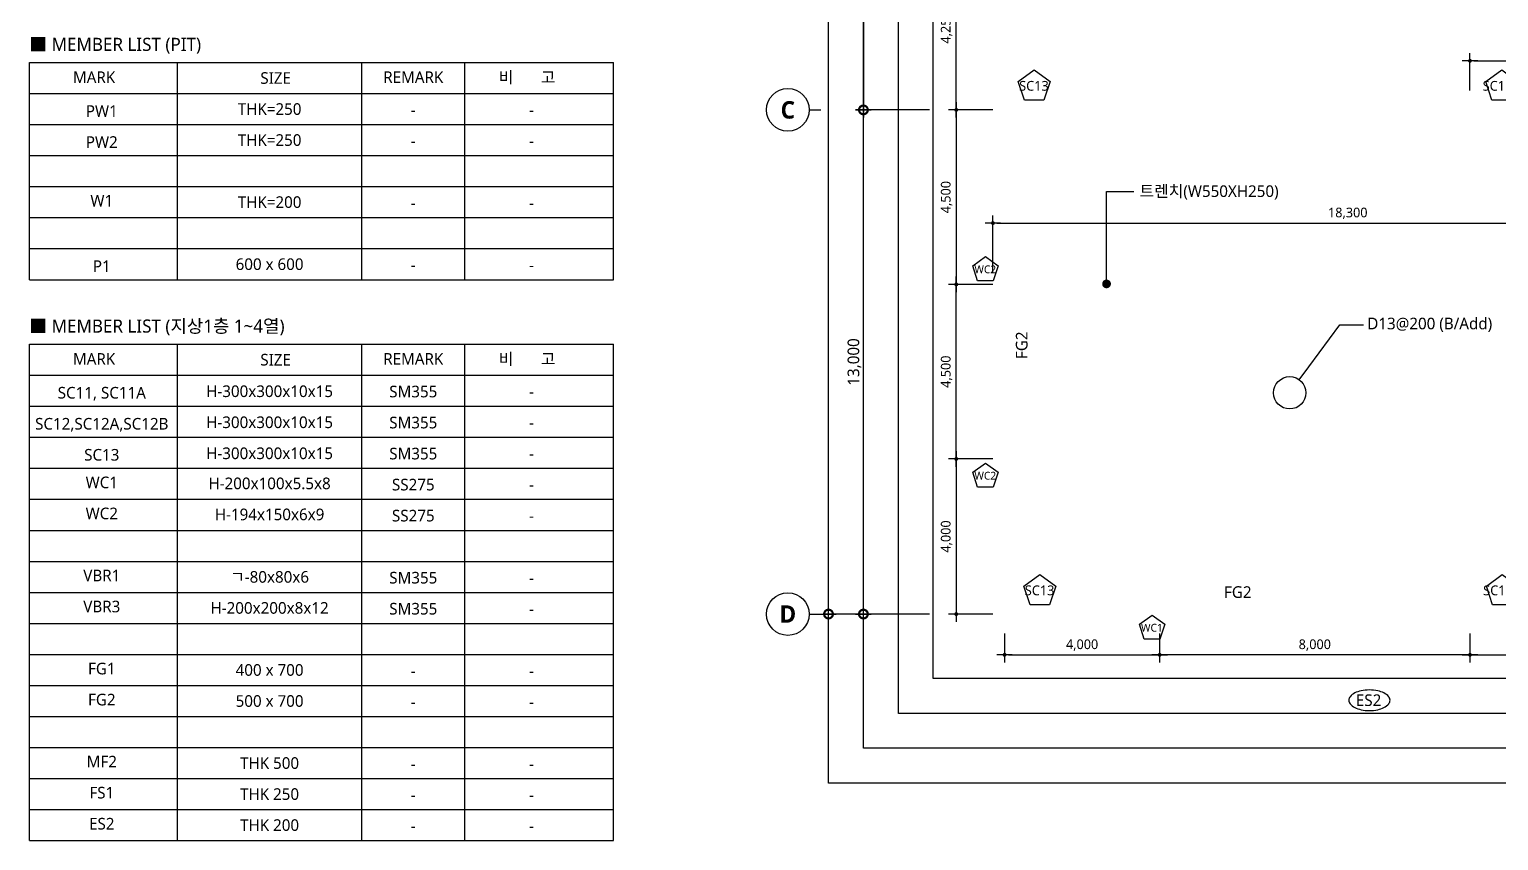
# Model space of a CAD drawing. Header units: millimetres. Extents: x 5446 to 585647, y 2414 to 57106.
# Drawn here: x 5628 to 43509, y 2420 to 23338 of the extents above; entities that cross this region are included whole.
import ezdxf
from ezdxf import colors
from ezdxf.entities.mleader import LeaderData, LeaderLine
from ezdxf.enums import TextEntityAlignment as Align
from ezdxf.math import Vec2, Vec3
from ezdxf.xclip import XClip

# ---------------------------------------------------------------- set-up
doc = ezdxf.new("R2010")
doc.units = ezdxf.units.MM
doc.header["$LTSCALE"] = 100
doc.header["$XCLIPFRAME"] = 0
doc.layers.get('DEFPOINTS').update_dxf_attribs({"color": 137})
for name, color, linetype in [('0-TEXT', 2, 'Continuous'), ('DIM', 7, 'Continuous'), ('DIM-INT', 7, 'Continuous'), ('S-COL', 2, 'Continuous'), ('SYM', 6, 'Continuous'), ('SYM-BUB', 3, 'Continuous'), ('SYM-LEAD', 6, 'Continuous'), ('TAG', 6, 'Continuous'), ('TEX', 3, 'Continuous'), ('TEXT', 3, 'Continuous'), ('Z-MARK G', 2, 'Continuous')]:
    doc.layers.add(name, color=color, linetype=linetype)
doc.layers.add('TEMP', color=171, linetype='Continuous', plot=False)
doc.styles.add('$0$스타일1', font='malgun.ttf')
doc.styles.add('ARIAL', font='malgun.ttf')
doc.styles.add('맑은고딕L', font='malgun.ttf')
doc.styles.add('스타일1', font='malgun.ttf')
doc.styles.add('스타일2', font='malgunbd.ttf')
doc.dimstyles.new('CJA', dxfattribs={"dimscale": 300, "dimtxt": 2.7, "dimasz": 1, "dimexe": 2, "dimexo": 3, "dimgap": 1, "dimtad": 1, "dimdec": 0, "dimzin": 1, "dimdsep": 46, "dimlunit": 6, "dimtxsty": '$0$스타일1', "dimblk": 'CJDOT', "dimcen": 0.09, "dimdle": 1, "dimclrd": 256, "dimclre": 256, "dimclrt": 3, "dimadec": 0, "dimazin": 0, "dimtfac": 1, "dimtdec": 0, "dimtix": 1, "dimtmove": 2, "dimatfit": 3, "dimldrblk": 'CJDOT', "dimfxl": 1, "dimtolj": 1, "dimtzin": 1, "dimarcsym": 0})
doc.dimstyles.new('DIM-QD 1', dxfattribs={"dimtxt": 3, "dimasz": 1.5, "dimexe": 1, "dimexo": 0, "dimgap": 1, "dimtad": 1, "dimdec": 3, "dimdsep": 46, "dimlunit": 6, "dimtxsty": '스타일1', "dimblk1": 'ARCHTICK', "dimblk2": 'ARCHTICK', "dimsah": 1, "dimcen": 0, "dimclrd": 256, "dimclre": 256, "dimclrt": 3, "dimazin": 2, "dimtfac": 1, "dimtdec": 3, "dimtix": 1, "dimtmove": 2, "dimatfit": 3, "dimldrblk": 'ARCHTICK', "dimfxl": 1, "dimtolj": 1, "dimtzin": 0, "dimarcsym": 0})
doc.dimstyles.new('GAUN-100', dxfattribs={"dimscale": 100, "dimtxt": 3, "dimasz": 1, "dimexe": 1, "dimexo": 1, "dimgap": 0.5, "dimtad": 1, "dimdec": 0, "dimzin": 1, "dimdsep": 46, "dimlunit": 6, "dimtxsty": '스타일1', "dimblk": 'GAUN-DOT', "dimcen": -2, "dimdle": 2, "dimclrd": 256, "dimclre": 256, "dimclrt": 3, "dimadec": 0, "dimazin": 0, "dimtfac": 1, "dimtdec": 0, "dimtix": 1, "dimtmove": 2, "dimatfit": 3, "dimldrblk": 'DOTSMALL', "dimfxl": 1, "dimtolj": 1, "dimtzin": 1, "dimarcsym": 0})

# ---------------------------------------------------------------- blocks, each defined once
blk = doc.blocks.new('GAUN-DOT')
at = {"linetype": 'ByBlock'}
for p, q in [((2, 0), (-2, 0)), ((0, -2), (0, 2))]:
    blk.add_line(p, q, dxfattribs=at)
at = {"const_width": 2.25}
blk.add_lwpolyline([(0, 0.28125, 1), (0, -0.28125, 1)], format="xyb", close=True, dxfattribs=at)
blk = doc.blocks.new('*D19')
at = {"layer": 'DEFPOINTS', "color": 0, "transparency": 16777216}
for p in [(27132, 21262), (28932, 21262), (28932, 8262)]:
    blk.add_point(p, dxfattribs=at)
at = {"layer": 'DIM', "lineweight": -2, "transparency": 16777216}
for p, q in [((28832, 21262), (27032, 21262)), ((27132, 8362), (27132, 21162)), ((28832, 8262), (27032, 8262))]:
    blk.add_line(p, q, dxfattribs=at)
at = {"layer": 'DIM', "lineweight": -2, "transparency": 16777216, "xscale": 100, "yscale": 100, "zscale": 100}
for p, rotation in [((27132, 21262), 90), ((27132, 8262), 270)]:
    blk.add_blockref('GAUN-DOT', p, dxfattribs=dict(at, rotation=rotation))
at = {"layer": 'DIM', "color": 3, "transparency": 16777216, "insert": (26901, 14762), "char_height": 300, "attachment_point": 5, "rotation": 90, "style": '스타일1'}
blk.add_mtext('\\A1;13,000', dxfattribs=at)
blk = doc.blocks.new('_DotSmall')
at = {"color": 0, "linetype": 'ByBlock', "const_width": 0.5}
blk.add_lwpolyline([(-0.0625, 0, 1), (0.0625, 0, 1)], format="xyb", close=True, dxfattribs=at)
blk = doc.blocks.new('*D20')
at = {"layer": 'DEFPOINTS', "color": 0, "transparency": 16777216}
for p in [(26232, 51262), (28932, 51262), (28932, 8262)]:
    blk.add_point(p, dxfattribs=at)
at = {"layer": 'DIM', "lineweight": -2, "transparency": 16777216}
for p, q in [((28832, 51262), (26132, 51262)), ((26232, 8362), (26232, 51162)), ((28832, 8262), (26132, 8262))]:
    blk.add_line(p, q, dxfattribs=at)
at = {"layer": 'DIM', "lineweight": -2, "transparency": 16777216, "xscale": 100, "yscale": 100, "zscale": 100}
for p, rotation in [((26232, 51262), 90), ((26232, 8262), 270)]:
    blk.add_blockref('GAUN-DOT', p, dxfattribs=dict(at, rotation=rotation))
at = {"layer": 'DIM', "color": 3, "transparency": 16777216, "insert": (26002, 29762), "char_height": 300, "attachment_point": 5, "rotation": 90, "style": '스타일1'}
blk.add_mtext('\\A1;43,000', dxfattribs=at)
blk = doc.blocks.new('NEW_BUB')
at = {"layer": 'SYM-BUB', "color": 6}
blk.add_line((0, 3), (0, 0), dxfattribs=at)
blk.add_circle((0, 8.5), 5.5, dxfattribs=at)
at = {"layer": 'SYM-BUB', "color": 3, "style": '스타일2'}
blk.add_attdef('X', text='', height=4.5, dxfattribs=at).set_placement((0, 8.5), align=Align.MIDDLE)
blk = doc.blocks.new('*D41')
at = {"layer": 'DEFPOINTS', "color": 0, "transparency": 16777216}
for p in [(28932, 27212), (27132, 21262), (28932, 21262)]:
    blk.add_point(p, dxfattribs=at)
at = {"layer": 'DIM', "lineweight": -2, "transparency": 16777216}
for p, q in [((28832, 27212), (27032, 27212)), ((27132, 27112), (27132, 21362)), ((28832, 21262), (27032, 21262))]:
    blk.add_line(p, q, dxfattribs=at)
at = {"layer": 'DIM', "lineweight": -2, "transparency": 16777216, "xscale": 100, "yscale": 100, "zscale": 100}
for p, rotation in [((27132, 27212), 90), ((27132, 21262), 270)]:
    blk.add_blockref('GAUN-DOT', p, dxfattribs=dict(at, rotation=rotation))
at = {"layer": 'DIM', "color": 3, "transparency": 16777216, "insert": (26902, 24237), "char_height": 300, "attachment_point": 5, "rotation": 90, "style": '스타일1'}
blk.add_mtext('\\A1;5,950', dxfattribs=at)
blk = doc.blocks.new('str-slab')
at = {"layer": 'SYM'}
blk.add_lwpolyline([(539, -5, 0.174705), (507, 85, 0.104203), (384, 183, 0.064948), (223, 238, 0.051099), (8, 260, 0.051099), (-207, 238, 0.064948), (-368, 183, 0.104203), (-491, 85, 0.174705), (-523, -5, 0.174705), (-491, -95, 0.104203), (-368, -193, 0.064948), (-207, -249, 0.051099), (8, -271, 0.051099), (223, -249, 0.064948), (384, -193, 0.104203), (507, -95, 0.174705)], format="xyb", close=True, dxfattribs=at)
at = {"layer": 'SYM', "color": 3, "style": '스타일1'}
blk.add_attdef('S5', text='', height=300, dxfattribs=at).set_placement((-13, -4), align=Align.MIDDLE)
blk = doc.blocks.new('X-PD-NA11')
at = {"layer": 'TAG', "color": 6, "ltscale": 0.2}
for points, elevation in [([(741, -28929), (1151, -29227), (994, -29708), (488, -29708), (332, -29227)], 0), ([(12798, -28929), (13207, -29227), (13051, -29708), (12545, -29708), (12388, -29227)], 0), ([(-515, -33743), (-187, -33981), (-312, -34366), (-717, -34366), (-842, -33981)], 1639680), ([(-515, -39065), (-187, -39303), (-312, -39688), (-717, -39688), (-842, -39303)], 1639680), ([(887, -41938), (1297, -42236), (1141, -42717), (634, -42717), (478, -42236)], 0), ([(12810, -41938), (13220, -42236), (13063, -42717), (12557, -42717), (12401, -42236)], 0), ([(3782, -42985), (4109, -43223), (3984, -43608), (3579, -43608), (3454, -43223)], 0)]:
    blk.add_lwpolyline(points, close=True, dxfattribs=dict(at, elevation=elevation))
at = {"layer": 'SYM'}
blk.add_blockref('str-slab', (9377, -45176), dxfattribs=at).add_auto_attribs({'S5': 'ES2'})
at = {"layer": 'S-COL', "color": 3, "style": '스타일1'}
for s, height, p in [('SC13', 252, (736, -29339, -1024800)), ('SC11A', 252, (12792, -29339, -1024800)), ('WC2', 201.6, (-519, -34071, 819840)), ('WC2', 201.6, (-519, -39392, 819840)), ('SC13', 252, (882, -42348, -1024800)), ('SC12A', 252, (12805, -42348, -1024800)), ('WC1', 201.6, (3777, -43312, -819840))]:
    blk.add_text(s, height=height, dxfattribs=at).set_placement(p, align=Align.MIDDLE_CENTER)
blk = doc.blocks.new('_DotBlank')
at = {"color": 0, "linetype": 'ByBlock', "lineweight": -2}
blk.add_line((-0.5, 0), (-1, 0), dxfattribs=at)
blk.add_circle((0, 0), 0.5, dxfattribs=at)
blk = doc.blocks.new('CJDOT')
blk.add_line((-2, 0), (2, 0))
at = {"const_width": 0.5}
blk.add_lwpolyline([(-0.25, 0, 1), (0.25, 0, 1)], format="xyb", close=True, dxfattribs=at)
blk = doc.blocks.new('*D78')
at = {"layer": 'DEFPOINTS', "color": 0, "transparency": 16777216}
for p in [(29526, 25512), (30770, 25512), (30770, 21262)]:
    blk.add_point(p, dxfattribs=at)
at = {"layer": 'DIM-INT', "lineweight": -2, "transparency": 16777216}
for p, q in [((30470, 25512), (29326, 25512)), ((29526, 21362), (29526, 25412)), ((30470, 21262), (29326, 21262))]:
    blk.add_line(p, q, dxfattribs=at)
at = {"layer": 'DIM-INT', "lineweight": -2, "transparency": 16777216, "xscale": 100, "yscale": 100, "zscale": 100}
for p, rotation in [((29526, 25512), 90), ((29526, 21262), 270)]:
    blk.add_blockref('CJDOT', p, dxfattribs=dict(at, rotation=rotation))
at = {"layer": 'DIM-INT', "color": 3, "transparency": 16777216, "insert": (29276, 23387), "char_height": 250, "attachment_point": 5, "rotation": 90, "style": '$0$스타일1'}
blk.add_mtext('\\A1;4,250', dxfattribs=at)
blk = doc.blocks.new('*D79')
at = {"layer": 'DEFPOINTS', "color": 0, "transparency": 16777216}
for p in [(30770, 21262), (29526, 16762), (30770, 16762)]:
    blk.add_point(p, dxfattribs=at)
at = {"layer": 'DIM-INT', "lineweight": -2, "transparency": 16777216}
for p, q in [((30470, 21262), (29326, 21262)), ((29526, 21162), (29526, 16862)), ((30470, 16762), (29326, 16762))]:
    blk.add_line(p, q, dxfattribs=at)
at = {"layer": 'DIM-INT', "lineweight": -2, "transparency": 16777216, "xscale": 100, "yscale": 100, "zscale": 100}
for p, rotation in [((29526, 21262), 90), ((29526, 16762), 270)]:
    blk.add_blockref('CJDOT', p, dxfattribs=dict(at, rotation=rotation))
at = {"layer": 'DIM-INT', "color": 3, "transparency": 16777216, "insert": (29276, 19012), "char_height": 250, "attachment_point": 5, "rotation": 90, "style": '$0$스타일1'}
blk.add_mtext('\\A1;4,500', dxfattribs=at)
blk = doc.blocks.new('*D80')
at = {"layer": 'DEFPOINTS', "color": 0, "transparency": 16777216}
for p in [(29526, 16762), (30770, 16762), (30770, 12262)]:
    blk.add_point(p, dxfattribs=at)
at = {"layer": 'DIM-INT', "lineweight": -2, "transparency": 16777216}
for p, q in [((30470, 16762), (29326, 16762)), ((29526, 12362), (29526, 16662)), ((30470, 12262), (29326, 12262))]:
    blk.add_line(p, q, dxfattribs=at)
at = {"layer": 'DIM-INT', "lineweight": -2, "transparency": 16777216, "xscale": 100, "yscale": 100, "zscale": 100}
for p, rotation in [((29526, 16762), 90), ((29526, 12262), 270)]:
    blk.add_blockref('CJDOT', p, dxfattribs=dict(at, rotation=rotation))
at = {"layer": 'DIM-INT', "color": 3, "transparency": 16777216, "insert": (29276, 14512), "char_height": 250, "attachment_point": 5, "rotation": 90, "style": '$0$스타일1'}
blk.add_mtext('\\A1;4,500', dxfattribs=at)
blk = doc.blocks.new('*D81')
at = {"layer": 'DEFPOINTS', "color": 0, "transparency": 16777216}
for p in [(30770, 12262), (29526, 8262), (30770, 8262)]:
    blk.add_point(p, dxfattribs=at)
at = {"layer": 'DIM-INT', "lineweight": -2, "transparency": 16777216}
for p, q in [((30470, 12262), (29326, 12262)), ((29526, 12162), (29526, 8362)), ((30470, 8262), (29326, 8262))]:
    blk.add_line(p, q, dxfattribs=at)
at = {"layer": 'DIM-INT', "lineweight": -2, "transparency": 16777216, "xscale": 100, "yscale": 100, "zscale": 100}
for p, rotation in [((29526, 12262), 90), ((29526, 8262), 270)]:
    blk.add_blockref('CJDOT', p, dxfattribs=dict(at, rotation=rotation))
at = {"layer": 'DIM-INT', "color": 3, "transparency": 16777216, "insert": (29276, 10262), "char_height": 250, "attachment_point": 5, "rotation": 90, "style": '$0$스타일1'}
blk.add_mtext('\\A1;4,000', dxfattribs=at)
blk = doc.blocks.new('*D82')
at = {"layer": 'DEFPOINTS', "color": 0, "transparency": 16777216}
for p in [(48770, 18343), (30470, 16762), (48770, 16762)]:
    blk.add_point(p, dxfattribs=at)
at = {"layer": 'DIM-INT', "lineweight": -2, "transparency": 16777216}
for p, q in [((30470, 17062), (30470, 18543)), ((30570, 18343), (48670, 18343)), ((48770, 17062), (48770, 18543))]:
    blk.add_line(p, q, dxfattribs=at)
at = {"layer": 'DIM-INT', "lineweight": -2, "transparency": 16777216, "xscale": 100, "yscale": 100, "zscale": 100, "rotation": 180}
blk.add_blockref('CJDOT', (30470, 18343), dxfattribs=at)
at = {"layer": 'DIM-INT', "lineweight": -2, "transparency": 16777216, "xscale": 100, "yscale": 100, "zscale": 100}
blk.add_blockref('CJDOT', (48770, 18343), dxfattribs=at)
at = {"layer": 'DIM-INT', "color": 3, "transparency": 16777216, "insert": (39620, 18594), "char_height": 250, "attachment_point": 5, "style": '$0$스타일1'}
blk.add_mtext('\\A1;18,300', dxfattribs=at)
blk = doc.blocks.new('*D85')
at = {"layer": 'DEFPOINTS', "color": 0, "transparency": 16777216}
for p in [(47470, 22527), (42770, 21462), (47470, 21462)]:
    blk.add_point(p, dxfattribs=at)
at = {"layer": 'DIM-INT', "lineweight": -2, "transparency": 16777216}
for p, q in [((42770, 21762), (42770, 22727)), ((42870, 22527), (47370, 22527)), ((47470, 21762), (47470, 22727))]:
    blk.add_line(p, q, dxfattribs=at)
at = {"layer": 'DIM-INT', "lineweight": -2, "transparency": 16777216, "xscale": 100, "yscale": 100, "zscale": 100, "rotation": 180}
blk.add_blockref('CJDOT', (42770, 22527), dxfattribs=at)
at = {"layer": 'DIM-INT', "lineweight": -2, "transparency": 16777216, "xscale": 100, "yscale": 100, "zscale": 100}
blk.add_blockref('CJDOT', (47470, 22527), dxfattribs=at)
at = {"layer": 'DIM-INT', "color": 3, "transparency": 16777216, "insert": (45120, 22777), "char_height": 250, "attachment_point": 5, "style": '$0$스타일1'}
blk.add_mtext('\\A1;4,700', dxfattribs=at)
blk = doc.blocks.new('*D88')
at = {"layer": 'DEFPOINTS', "color": 0, "transparency": 16777216}
for p in [(30770, 8062), (34770, 8062), (34770, 7211)]:
    blk.add_point(p, dxfattribs=at)
at = {"layer": 'DIM-INT', "lineweight": -2, "transparency": 16777216}
for p, q in [((30770, 7762), (30770, 7011)), ((34770, 7762), (34770, 7011)), ((30870, 7211), (34670, 7211))]:
    blk.add_line(p, q, dxfattribs=at)
at = {"layer": 'DIM-INT', "lineweight": -2, "transparency": 16777216, "xscale": 100, "yscale": 100, "zscale": 100, "rotation": 180}
blk.add_blockref('CJDOT', (30770, 7211), dxfattribs=at)
at = {"layer": 'DIM-INT', "lineweight": -2, "transparency": 16777216, "xscale": 100, "yscale": 100, "zscale": 100}
blk.add_blockref('CJDOT', (34770, 7211), dxfattribs=at)
at = {"layer": 'DIM-INT', "color": 3, "transparency": 16777216, "insert": (32770, 7461), "char_height": 250, "attachment_point": 5, "style": '$0$스타일1'}
blk.add_mtext('\\A1;4,000', dxfattribs=at)
blk = doc.blocks.new('*D89')
at = {"layer": 'DEFPOINTS', "color": 0, "transparency": 16777216}
for p in [(34770, 8062), (42770, 8062), (34770, 7211)]:
    blk.add_point(p, dxfattribs=at)
at = {"layer": 'DIM-INT', "lineweight": -2, "transparency": 16777216}
for p, q in [((34770, 7762), (34770, 7011)), ((42770, 7762), (42770, 7011)), ((42670, 7211), (34870, 7211))]:
    blk.add_line(p, q, dxfattribs=at)
at = {"layer": 'DIM-INT', "lineweight": -2, "transparency": 16777216, "xscale": 100, "yscale": 100, "zscale": 100, "rotation": 180}
blk.add_blockref('CJDOT', (34770, 7211), dxfattribs=at)
at = {"layer": 'DIM-INT', "lineweight": -2, "transparency": 16777216, "xscale": 100, "yscale": 100, "zscale": 100}
blk.add_blockref('CJDOT', (42770, 7211), dxfattribs=at)
at = {"layer": 'DIM-INT', "color": 3, "transparency": 16777216, "insert": (38770, 7461), "char_height": 250, "attachment_point": 5, "style": '$0$스타일1'}
blk.add_mtext('\\A1;8,000', dxfattribs=at)
blk = doc.blocks.new('*D90')
at = {"layer": 'DEFPOINTS', "color": 0, "transparency": 16777216}
for p in [(42770, 8062), (47470, 8062), (47470, 7211)]:
    blk.add_point(p, dxfattribs=at)
at = {"layer": 'DIM-INT', "lineweight": -2, "transparency": 16777216}
for p, q in [((42770, 7762), (42770, 7011)), ((47470, 7762), (47470, 7011)), ((42870, 7211), (47370, 7211))]:
    blk.add_line(p, q, dxfattribs=at)
at = {"layer": 'DIM-INT', "lineweight": -2, "transparency": 16777216, "xscale": 100, "yscale": 100, "zscale": 100, "rotation": 180}
blk.add_blockref('CJDOT', (42770, 7211), dxfattribs=at)
at = {"layer": 'DIM-INT', "lineweight": -2, "transparency": 16777216, "xscale": 100, "yscale": 100, "zscale": 100}
blk.add_blockref('CJDOT', (47470, 7211), dxfattribs=at)
at = {"layer": 'DIM-INT', "color": 3, "transparency": 16777216, "insert": (45120, 7461), "char_height": 250, "attachment_point": 5, "style": '$0$스타일1'}
blk.add_mtext('\\A1;4,700', dxfattribs=at)
blk = doc.blocks.new('_ARCHTICK')
at = {"color": 0, "linetype": 'ByBlock', "const_width": 0.15}
blk.add_lwpolyline([(-0.5, -0.5), (0.5, 0.5)], dxfattribs=at)

msp = doc.modelspace()

# ---------------------------------------------------------------- linework, layer by layer
for p, q in [((5627.7, 22484), (20687.6, 22484)), ((5627.7, 16884), (5627.7, 22484)), ((9446.3, 16884), (9446.3, 22484)), ((14195.7, 16884), (14195.7, 22484)), ((16855.9, 16884), (16855.9, 22484)), ((20687.6, 16884), (20687.6, 22484)), ((5627.7, 21684), (20687.6, 21684)), ((5627.7, 20884), (20687.6, 20884)), ((5627.7, 20084), (20687.6, 20084)), ((5627.7, 19284), (20687.6, 19284)), ((5627.7, 18484), (20687.6, 18484)), ((5627.7, 17684), (20687.6, 17684)), ((5627.7, 16884), (20687.6, 16884)), ((5627.7, 15220.4), (20687.6, 15220.4)), ((5627.7, 2420.4), (5627.7, 15220.4)), ((9446.3, 2420.4), (9446.3, 15220.4)), ((14195.7, 2420.4), (14195.7, 15220.4)), ((16855.9, 2420.4), (16855.9, 15220.4)), ((20687.6, 2420.4), (20687.6, 15220.4)), ((5627.7, 14420.4), (20687.6, 14420.4)), ((5627.7, 13620.4), (20687.6, 13620.4)), ((5627.7, 12820.4), (20687.6, 12820.4)), ((5627.7, 12020.4), (20687.6, 12020.4)), ((5627.7, 11220.4), (20687.6, 11220.4)), ((5627.7, 10420.4), (20687.6, 10420.4)), ((5627.7, 9620.4), (20687.6, 9620.4)), ((5627.7, 8820.4), (20687.6, 8820.4)), ((5627.7, 8020.4), (20687.6, 8020.4)), ((5627.7, 7220.4), (20687.6, 7220.4)), ((5627.7, 6420.4), (20687.6, 6420.4)), ((5627.7, 5620.4), (20687.6, 5620.4)), ((5627.7, 4820.4), (20687.6, 4820.4)), ((5627.7, 4020.4), (20687.6, 4020.4)), ((5627.7, 3220.4), (20687.6, 3220.4)), ((5627.7, 2420.4), (20687.6, 2420.4))]:
    msp.add_line(p, q)
at = {"layer": 'TEMP'}
for points in [[(26232.4, 55500), (72450, 55500), (72450, 3900), (26232.4, 3900)], [(27132.4, 54600), (71550, 54600), (71550, 4800), (27132.4, 4800)], [(28032.4, 53700), (70650, 53700), (70650, 5700), (28032.4, 5700)], [(28932.4, 52800), (69750, 52800), (69750, 6600), (28932.4, 6600)]]:
    msp.add_lwpolyline(points, close=True, dxfattribs=at)

# ---------------------------------------------------------------- block references
at = {"layer": '0-TEXT'}
ref = msp.add_blockref('X-PD-NA11', (30793, 51221.2), dxfattribs=at)
XClip(ref).set_block_clipping_path([(-4386.5704349691, -47321.2101664031), (37931.0711325055, 4278.7898335969)])
at = {"layer": 'SYM-BUB'}
ref = msp.add_blockref('NEW_BUB', (26032.4, 21262.2), dxfattribs=dict(at, xscale=100, yscale=100, zscale=100, rotation=90))
ref.add_attrib('X', 'C', dxfattribs={"color": 3, "height": 450, "style": '스타일2'}).set_placement((25182.4, 21262.2), align=Align.MIDDLE)
ref = msp.add_blockref('NEW_BUB', (26032.4, 8262.2), dxfattribs=dict(at, xscale=100, yscale=100, zscale=100, rotation=90))
ref.add_attrib('X', 'D', dxfattribs={"color": 3, "height": 450, "style": '스타일2'}).set_placement((25182.4, 8262.2), align=Align.MIDDLE)

# ---------------------------------------------------------------- texts
at = {"layer": 'TEX', "style": '스타일1'}
for s, p in [('■ MEMBER LIST (PIT)', (5625.8, 22952)), ('■ MEMBER LIST (지상1층 1~4열)', (5625.8, 15688.4)), ('■ MEMBER LIST', (5625.8, 15688.4))]:
    msp.add_text(s, height=336.96, dxfattribs=at).set_placement(p, align=Align.MIDDLE_LEFT)
at = {"layer": 'TEXT', "style": '스타일1'}
for s, p in [('MARK', (6751.6, 21953.3)), ('비       고', (17729, 21952.6)), ('-', (18508.7, 21111.6)), ('-', (18508.7, 20311.6)), ('-', (18508.7, 18711.6)), ('-', (18508.7, 17111.6)), ('MARK', (6751.6, 14689.6)), ('비       고', (17729, 14689)), ('-', (18508.7, 13848)), ('-', (18508.7, 13048)), ('-', (18508.7, 12248)), ('-', (18508.7, 11448)), ('-', (18508.7, 10648)), ('-', (18508.7, 9048)), ('-', (18508.7, 8248)), ('-', (18508.7, 6648)), ('-', (18508.7, 5848)), ('-', (18508.7, 4248)), ('-', (18508.7, 3448)), ('-', (18508.7, 2648))]:
    msp.add_text(s, height=300, dxfattribs=at).set_placement(p)
for s, p in [('SIZE', (11976.3, 22084)), ('REMARK', (15525.8, 22104.5)), ('PW1', (7494.7, 21232.5)), ('THK=250', (11821, 21284.1)), ('-', (15525.8, 21263.5)), ('PW2', (7494.7, 20432.5)), ('THK=250', (11821, 20484.1)), ('-', (15525.8, 20463.5)), ('W1', (7494.7, 18920.3)), ('THK=200', (11821, 18884)), ('-', (15525.8, 18863.5)), ('600 x 600', (11821, 17284)), ('P1', (7494.7, 17232.5)), ('-', (15525.8, 17263.5)), ('SIZE', (11976.3, 14820.4)), ('REMARK', (15525.8, 14840.9)), ('SC11, SC11A', (7494.7, 13968.9)), ('H-300x300x10x15', (11821, 14007.7)), ('SM355', (15525.8, 13999.9)), ('SC12,SC12A,SC12B', (7494.7, 13168.9)), ('H-300x300x10x15', (11821, 13207.7)), ('SM355', (15525.8, 13199.9)), ('SC13', (7494.7, 12368.9)), ('H-300x300x10x15', (11821, 12407.7)), ('SM355', (15525.8, 12399.9)), ('WC1', (7494.7, 11656.7)), ('H-200x100x5.5x8', (11821, 11631.6)), ('SS275', (15525.8, 11599.9)), ('WC2', (7494.7, 10856.7)), ('H-194x150x6x9', (11821, 10831.6)), ('SS275', (15525.8, 10799.9)), ('VBR1', (7494.7, 9256.7)), ('ㄱ-80x80x6', (11821, 9220.5)), ('SM355', (15525.8, 9199.9)), ('VBR3', (7494.7, 8456.7)), ('H-200x200x8x12', (11821, 8420.5)), ('SM355', (15525.8, 8399.9)), ('FG1', (7494.7, 6856.7)), ('400 x 700', (11821, 6820.5)), ('-', (15525.8, 6799.9)), ('FG2', (7494.7, 6056.7)), ('500 x 700', (11821, 6020.5)), ('-', (15525.8, 5999.9)), ('MF2', (7494.7, 4456.7)), ('THK 500', (11821, 4420.5)), ('-', (15525.8, 4399.9)), ('FS1', (7494.7, 3656.7)), ('THK 250', (11821, 3620.5)), ('-', (15525.8, 3599.9)), ('ES2', (7494.7, 2856.7)), ('THK 200', (11821, 2820.5)), ('-', (15525.8, 2799.9))]:
    msp.add_text(s, height=300, dxfattribs=at).set_placement(p, align=Align.MIDDLE_CENTER)
at = {"layer": 'TEXT', "color": 3, "style": '스타일1'}
msp.add_text('트렌치(W550XH250)', height=300, dxfattribs=at).set_placement((34250.5, 19016.7))
at = {"layer": 'Z-MARK G', "style": '맑은고딕L'}
msp.add_text('FG2', height=300, rotation=90, dxfattribs=at).set_placement((31361.8, 15192.9), align=Align.CENTER)
at = {"layer": 'Z-MARK G', "color": 2, "style": '스타일1'}
msp.add_text('FG2', height=300, dxfattribs=at).set_placement((36784, 8678.6, 0), align=Align.CENTER)

# ---------------------------------------------------------------- dimensions: what is measured, and where the dimension line sits
at = {"layer": 'DIM'}
for base, p1, p2, angle, picture, middle in [((26232.4, 51262.2), (28932.4, 8262.2), (28932.4, 51262.2), 270, '*D20', (26002.2, 29762.2)), ((27132.4, 21262.2), (28932.4, 27212.2), (28932.4, 21262.2), 90, '*D41', (26902.2, 24237.2)), ((27132.4, 21262.2), (28932.4, 8262.2), (28932.4, 21262.2), 270, '*D19', (26901.4, 14762.2))]:
    dim = msp.add_linear_dim(base=base, p1=p1, p2=p2, angle=angle, dimstyle='GAUN-100', dxfattribs=at)
    dim.commit()
    dim.dimension.update_dxf_attribs({"geometry": picture, "text_midpoint": middle})
at = {"layer": 'DIM-INT'}
for base, p1, p2, angle, picture, middle in [((29525.8, 25512.2), (30770.4, 21262.2), (30770.4, 25512.2), 90, '*D78', (29275.7, 23387.2)), ((29525.8, 16762.2), (30770.4, 21262.2), (30770.4, 16762.2), 270, '*D79', (29275.7, 19012.2)), ((29525.8, 16762.2), (30770.4, 12262.2), (30770.4, 16762.2), 90, '*D80', (29275.7, 14512.2)), ((29525.8, 8262.2), (30770.4, 12262.2), (30770.4, 8262.2), 270, '*D81', (29275.7, 10262.2)), ((34770.4, 7211.1), (42770.4, 8062.2), (34770.4, 8062.2), 180, '*D89', (38770.4, 7461.2)), ((47470.4, 7211.1), (42770.4, 8062.2), (47470.4, 8062.2), 0, '*D90', (45120.4, 7461.2))]:
    dim = msp.add_linear_dim(base=base, p1=p1, p2=p2, angle=angle, dimstyle='CJA', override={"dimscale": 100, "dimtxt": 2.5}, dxfattribs=at)
    dim.commit()
    dim.dimension.update_dxf_attribs({"geometry": picture, "text_midpoint": middle})
for base, p1, p2, picture, middle in [((47470.4, 22527), (42770.4, 21462.2), (47470.4, 21462.2), '*D85', (45120.4, 22777.2)), ((48770.4, 18343.1), (30470.4, 16762.2), (48770.4, 16762.2), '*D82', (39620.4, 18594)), ((34770.4, 7211.1), (30770.4, 8062.2), (34770.4, 8062.2), '*D88', (32770.4, 7461.2))]:
    dim = msp.add_linear_dim(base=base, p1=p1, p2=p2, dimstyle='CJA', override={"dimscale": 100, "dimtxt": 2.5}, dxfattribs=at)
    dim.commit()
    dim.dimension.update_dxf_attribs({"geometry": picture, "text_midpoint": middle})

# ---------------------------------------------------------------- leaders
at = {"layer": 'SYM-LEAD'}
msp.add_leader([(33400.5, 16775.2), (33400.5, 19159.9), (34100.5, 19159.9)], dimstyle='DIM-QD 1', override={"dimscale": 150, "dimtad": 0, "dimclrd": 6, "dimldrblk": 'DOT'}, dxfattribs=at)
at = {"layer": 'TAG'}
ml = msp.add_multileader_mtext('Standard', dxfattribs=at)
ml.set_content('{\\C3;D13@200 (B/Add)}', color=256, style='ARIAL')
ml.set_leader_properties()
ml.set_arrow_properties(name='DOTBLANK')
ml.build(insert=Vec2(0, 0))
ml.multileader.update_dxf_attribs({"text_right_attachment_type": 6, "dogleg_length": 750, "arrow_head_size": 833.3})
ctx = ml.context
ctx.base_point, ctx.char_height, ctx.arrow_head_size, ctx.landing_gap_size, ctx.plane_origin = Vec3(40024, 15720), 300, 833.3, 100, Vec3(38123.3, 13967.1)
ctx.right_attachment = 6
notes = []
notes.append((ctx, [(0, (1, 1, 0), (39417.1, 15720), (1, 0), 607, [(0, [(38123.3, 13967.1)], 0, [])])]))
ctx.mtext.insert, ctx.mtext.flow_direction = Vec3(40124, 15904), 5
for ctx, leaders in notes:
    for number, flags, end, landing, length, lines in leaders:
        leader = LeaderData()
        leader.index, (leader.has_last_leader_line, leader.has_dogleg_vector, leader.attachment_direction) = number, flags
        leader.last_leader_point, leader.dogleg_vector, leader.dogleg_length = Vec3(end), Vec3(landing), length
        for number, points, colour, breaks in lines:
            line = LeaderLine()
            line.index, line.vertices, line.color, line.breaks = number, Vec3.list(points), colors.encode_raw_color(colour), breaks
            leader.lines.append(line)
        ctx.leaders.append(leader)

doc.saveas('drawing.dxf')
